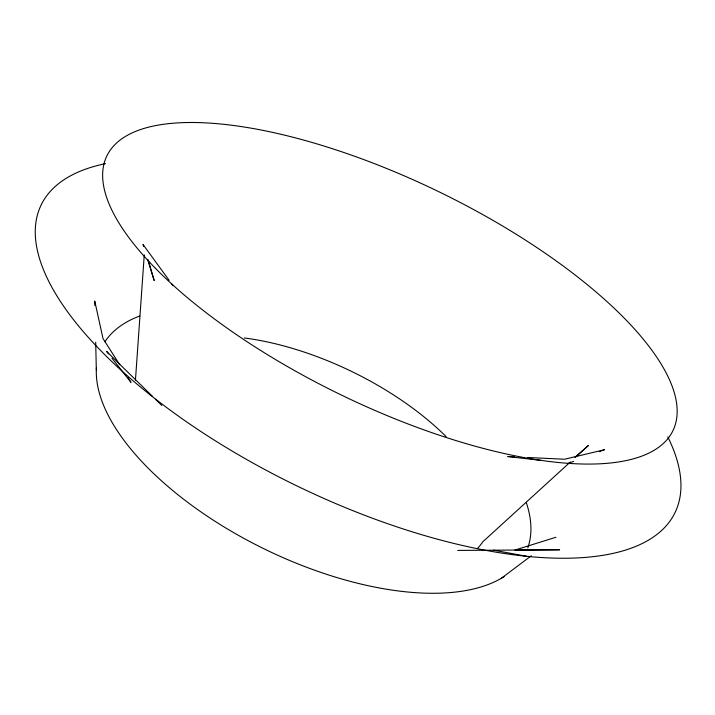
<?xml version="1.0" encoding="UTF-8"?>
<svg xmlns="http://www.w3.org/2000/svg" width="715" height="715" viewBox="0 0 715 715"><rect width="100%" height="100%" fill="white"/><g stroke="black" fill="none" stroke-linecap="round" stroke-linejoin="round"><path stroke-width="1.07" d="M135.448 380.139L144.26 254.889M570.373 461.953L482.643 541.961A192.398 90.653 25.9 0 1 477.54 548.369M575.289 457.466L588.409 445.508L575.048 457.153M501.269 578.337L531.236 555.805M567.531 463.704L573.689 461.372M599.34 451.657L604.47 449.708L564.537 459.236L527.786 457.493M555.913 537.26L514.907 550.067L559.657 549.781L457.752 550.416M514.425 456.858L507.748 456.536L541.023 460.362M493.636 550.184L526.687 556.306M152.313 396.146L106.553 351.36L108.591 353.943M155.468 399.229L161.778 405.414M111.987 358.251L131.015 382.382L128.039 377.726M169.142 280.343L142.991 244.441L143.644 246.568M171.761 283.927L173.066 285.723M119.7 364.704L103.023 338.642L94.746 301.051L94.854 305.502M147.925 260.385L154.181 280.566L148.085 259.706M95.694 342.208L96.328 370.013M504.397 576.415A235.575 110.181 25.9 0 1 256.059 544.821A235.575 110.181 25.9 0 1 96.445 367.671M105.007 341.672A235.575 110.181 25.9 0 1 139.72 316.03M526.356 502.788A235.575 110.181 25.9 0 1 527.804 547.851M667.792 436.91A352.298 141.105 25.9 0 1 296.26 485.601A352.298 141.105 25.9 0 1 105.454 163.663M244.351 337.972A192.398 90.653 25.9 0 1 446.097 436.588M155.414 268.277A314.6 112.729 25.9 0 0 650.847 452.103A314.6 112.729 25.9 0 0 363.452 159.481A314.6 112.729 25.9 0 0 155.414 268.277"/></g></svg>
